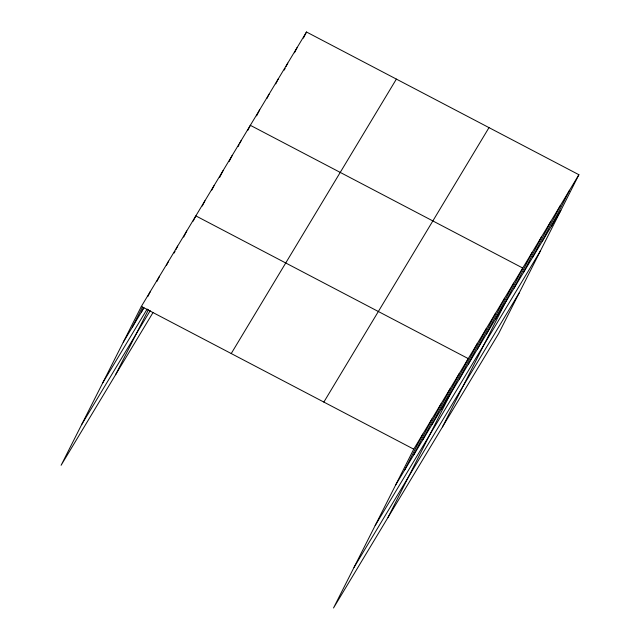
<?xml version="1.0" encoding="UTF-8"?>
<svg xmlns="http://www.w3.org/2000/svg" width="640" height="640" viewBox="0 0 640 640"><rect width="100%" height="100%" fill="white"/><g stroke="black" fill="none" stroke-linecap="round" stroke-linejoin="round"><path stroke-width="0.96" d="M578.896 174.72L413.744 449.168L333.512 608L498.664 333.552L578.896 174.72L306.488 32L141.336 306.448L61.104 465.28L152.952 312.656M132.36 327.112L142.496 307.056M147.776 296.584L150.424 291.352M141.44 312.016L143.648 307.656M156.864 281.496L159.504 276.256M166.384 265.528L168.592 261.168M174.144 253.048L175.032 251.304M175.912 249.56L177.672 246.072M183.672 237.08L186.752 230.976M115.608 374.712L148.456 309.688M193.192 221.112L195.84 215.88L468.24 358.6L388.008 517.432M202.28 206.016L204.92 200.784M211.8 190.056L214.008 185.688M219.56 177.576L223.088 170.6M229.088 161.608L232.168 155.504M238.168 146.512L239.048 144.768M239.936 143.024L241.256 140.408M247.696 130.544L250.336 125.312L522.744 268.032L442.512 426.864M256.608 115.864L259.696 109.76M266.848 98.568L269.056 94.208M275.768 83.888L278.416 78.656M284.248 70.08L285.128 68.336M286.008 66.592L287.768 63.104M294.488 52.784L297.128 47.552M303.4 38.104L306.488 32M404.768 469.832L422.824 434.072M413.848 454.736L431.912 418.976M422.928 439.64L440.992 403.88M432.016 424.552L450.08 388.792M441.096 409.456L459.16 373.696M459.264 379.264L477.328 343.504M468.344 364.168L486.408 328.408M477.432 349.072L495.496 313.312M486.512 333.976L504.576 298.224M495.592 318.888L513.656 283.128M514.04 288.24L532.104 252.48M523.392 272.688L541.456 236.928M532.752 257.136L550.816 221.376M542.112 241.584L560.176 205.824M551.472 226.032L569.536 190.272M123.28 342.208L143.968 307.824M102.76 382.824L147.168 309.024M81.624 424.664L150.248 310.616M231.232 353.544L396.384 79.096M323.848 402.072L489 127.624M395.68 484.928L560.832 210.48M375.168 525.544L540.312 251.096M354.032 567.384L519.176 292.936M141.336 306.448L413.744 449.168"/></g></svg>
